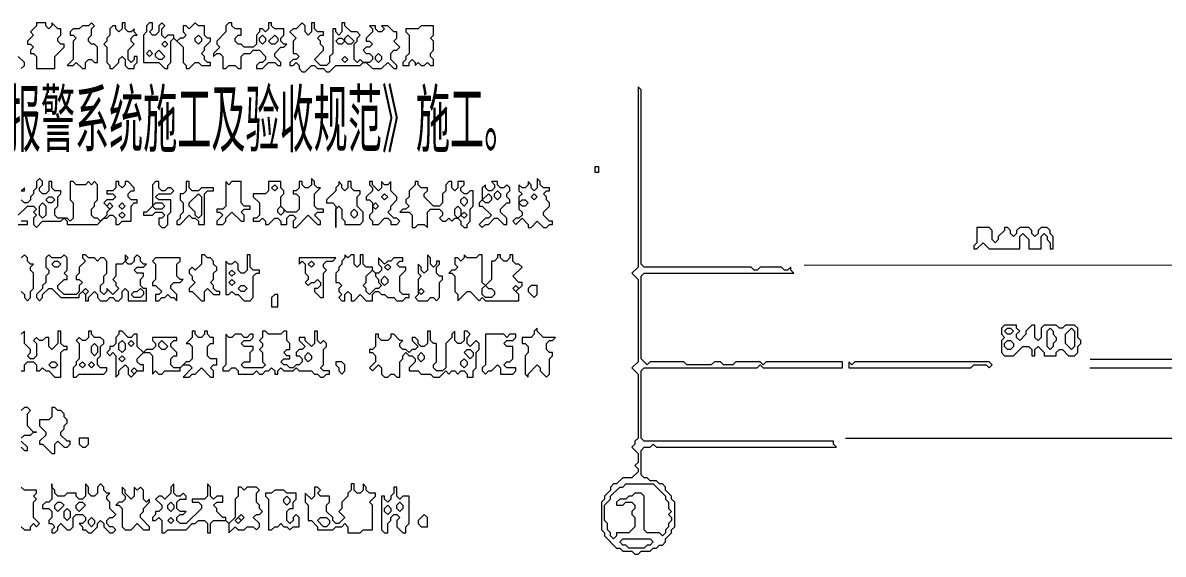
# Model space of a CAD drawing. Extents: x 12 to 2459, y 13 to 1740.
# Drawn here: x 278.5 to 652, y 308 to 482 of the extents above; entities that cross this region are included whole.
import ezdxf

# ---------------------------------------------------------------- set-up
doc = ezdxf.new("R2010")
doc.units = 0
for name, color, linetype, lineweight in [('OCR_TEXT', 6, 'Continuous', 0), ('TEXT_FALLBACK_OUTLINE', 2, 'Continuous', 0), ('TRACE_CURVE', 6, 'Continuous', 0), ('TRACE_STRAIGHT', 5, 'Continuous', 0), ('TRACE_TEXT_SYMBOL', 6, 'Continuous', 0)]:
    doc.layers.add(name, color=color, linetype=linetype, lineweight=lineweight)
doc.styles.add('wqy-unicode', font='wqy-unicode.lff')

msp = doc.modelspace()

# ---------------------------------------------------------------- linework, layer by layer
at = {"layer": 'TEXT_FALLBACK_OUTLINE', "color": 2}
for points in [[(283, 482), (283, 481), (281, 479), (282, 478), (280, 476), (280, 475), (281, 475), (282, 474), (281, 473), (281, 472), (282, 472), (283, 471), (283, 467), (289, 467), (289, 471), (292, 474), (292, 475), (291, 475), (290, 476), (290, 477), (291, 478), (291, 480), (290, 480), (288, 482), (288, 481), (287, 480), (286, 481), (286, 482)], [(301, 482), (300, 481), (298, 481), (297, 480), (295, 480), (294, 479), (294, 478), (295, 478), (296, 477), (295, 476), (295, 470), (293, 468), (295, 468), (296, 469), (298, 467), (299, 467), (299, 469), (300, 470), (301, 470), (302, 469), (303, 469), (303, 474), (302, 475), (301, 475), (300, 476), (300, 477), (301, 478), (301, 480), (302, 481)], [(311, 482), (311, 480), (310, 479), (309, 480), (309, 481), (308, 481), (307, 480), (307, 478), (306, 477), (306, 476), (305, 475), (306, 474), (306, 469), (307, 468), (307, 467), (308, 467), (310, 469), (310, 470), (311, 471), (312, 470), (312, 468), (313, 467), (315, 467), (315, 468), (316, 469), (316, 471), (315, 471), (315, 470), (314, 469), (313, 470), (313, 473), (315, 475), (314, 476), (314, 477), (315, 478), (316, 478), (315, 479), (315, 480), (314, 479), (313, 479), (312, 480), (312, 482)], [(320, 482), (319, 481), (319, 479), (318, 478), (318, 469), (323, 469), (325, 467), (326, 467), (326, 468), (327, 469), (327, 476), (328, 477), (331, 474), (331, 469), (332, 468), (332, 467), (333, 467), (335, 469), (336, 469), (337, 468), (340, 468), (340, 469), (339, 469), (338, 470), (338, 471), (337, 472), (338, 473), (338, 474), (340, 476), (340, 477), (339, 477), (338, 478), (338, 481), (336, 481), (335, 482), (333, 480), (332, 481), (331, 481), (331, 479), (332, 478), (331, 477), (330, 477), (329, 476), (328, 477), (328, 478), (326, 478), (325, 477), (324, 478), (324, 480), (325, 481), (324, 482), (323, 481), (323, 479), (322, 478), (321, 478), (320, 479), (321, 480), (321, 482)], [(409, 481), (408, 480), (404, 480), (404, 479), (405, 478), (405, 472), (404, 471), (404, 470), (403, 469), (403, 468), (405, 468), (405, 469), (406, 470), (407, 469), (407, 468), (408, 469), (409, 468), (410, 468), (411, 469), (412, 468), (413, 468), (413, 470), (412, 471), (412, 472), (413, 473), (413, 476), (412, 477), (413, 478), (413, 481)], [(324, 475), (325, 476), (326, 475), (325, 474)], [(335, 477), (336, 478), (337, 477), (337, 476), (336, 475), (335, 476)], [(356, 477), (357, 478), (358, 477), (358, 476), (357, 475), (356, 476)], [(361, 478), (362, 477), (362, 476), (361, 475), (360, 475), (359, 476)], [(381, 476), (382, 477), (383, 477), (384, 476), (383, 475), (382, 475)], [(384, 477), (385, 478), (387, 476), (386, 475), (385, 475), (384, 476)], [(319, 472), (320, 473), (321, 472), (320, 471)], [(322, 472), (323, 473), (325, 471), (324, 470), (323, 470), (322, 471)], [(383, 470), (384, 471), (385, 470), (384, 469)], [(394, 471), (395, 472), (396, 471), (396, 470), (395, 469), (394, 470)], [(466, 435), (467, 435), (467, 433), (466, 433)], [(322, 430), (321, 429), (321, 422), (319, 420), (318, 420), (318, 419), (321, 419), (322, 420), (324, 420), (325, 419), (324, 418), (323, 418), (323, 416), (324, 415), (325, 415), (326, 416), (326, 419), (327, 420), (327, 424), (323, 424), (322, 425), (323, 426), (327, 426), (328, 427), (327, 428), (326, 428), (325, 427), (324, 427), (323, 428), (323, 430)], [(332, 430), (332, 427), (331, 426), (330, 426), (330, 424), (331, 423), (331, 420), (330, 419), (330, 418), (329, 417), (329, 416), (330, 416), (333, 419), (334, 418), (335, 418), (336, 417), (336, 416), (338, 416), (338, 426), (339, 427), (341, 427), (341, 428), (337, 428), (336, 427), (334, 427), (333, 428), (333, 430)], [(345, 430), (345, 422), (344, 421), (342, 421), (342, 420), (343, 420), (344, 419), (342, 417), (342, 416), (344, 416), (345, 417), (345, 418), (347, 420), (350, 417), (351, 417), (351, 419), (350, 420), (351, 421), (353, 421), (353, 422), (351, 422), (350, 423), (350, 430), (347, 430), (346, 429)], [(373, 431), (373, 429), (372, 428), (371, 428), (370, 429), (370, 430), (369, 430), (369, 428), (368, 427), (367, 427), (367, 426), (368, 426), (369, 425), (369, 421), (368, 420), (365, 420), (363, 422), (363, 425), (364, 426), (364, 427), (363, 428), (363, 430), (359, 430), (359, 427), (358, 426), (354, 426), (354, 425), (356, 423), (356, 419), (355, 418), (354, 418), (354, 417), (356, 417), (357, 418), (358, 417), (358, 416), (359, 416), (361, 418), (362, 418), (363, 417), (363, 416), (365, 416), (365, 418), (366, 419), (367, 419), (368, 418), (367, 417), (367, 415), (368, 415), (372, 419), (375, 416), (376, 416), (376, 417), (374, 419), (375, 420), (377, 420), (377, 421), (375, 421), (374, 422), (374, 426), (376, 428), (375, 428), (374, 429), (374, 430)], [(382, 430), (382, 429), (381, 428), (381, 427), (378, 424), (378, 423), (380, 423), (381, 422), (381, 415), (381, 421), (382, 422), (383, 421), (383, 418), (384, 417), (384, 416), (389, 416), (390, 417), (390, 420), (388, 422), (388, 425), (389, 426), (389, 427), (387, 427), (386, 428), (386, 430), (385, 430), (385, 428), (384, 427), (383, 428), (383, 429)], [(392, 430), (392, 429), (393, 428), (393, 427), (391, 425), (391, 424), (392, 424), (393, 423), (393, 420), (392, 419), (392, 418), (393, 417), (393, 416), (395, 416), (397, 418), (398, 418), (399, 417), (399, 416), (401, 416), (402, 417), (401, 418), (400, 418), (398, 420), (399, 421), (399, 422), (401, 424), (401, 425), (399, 427), (399, 430), (398, 429), (397, 429), (396, 430), (396, 428), (395, 427), (393, 429), (393, 430)], [(407, 430), (407, 429), (405, 427), (405, 425), (404, 424), (404, 423), (405, 422), (404, 421), (403, 421), (402, 420), (405, 420), (406, 419), (406, 415), (407, 415), (408, 416), (410, 416), (411, 415), (411, 420), (412, 421), (415, 421), (416, 420), (416, 419), (415, 418), (416, 417), (417, 417), (418, 418), (419, 417), (420, 418), (421, 418), (422, 417), (422, 416), (423, 415), (424, 415), (424, 416), (425, 417), (425, 421), (426, 422), (426, 427), (425, 427), (424, 426), (423, 426), (422, 427), (422, 428), (423, 429), (423, 430), (421, 430), (421, 428), (420, 427), (419, 428), (419, 430), (418, 430), (417, 429), (417, 427), (416, 426), (416, 423), (415, 422), (413, 422), (410, 425), (410, 426), (411, 427), (411, 428), (409, 428), (408, 429), (408, 430)], [(432, 430), (433, 429), (433, 428), (432, 427), (431, 427), (430, 428), (430, 429), (429, 428), (429, 424), (428, 423), (428, 422), (429, 422), (432, 419), (431, 418), (430, 418), (428, 416), (429, 415), (430, 416), (431, 416), (433, 418), (434, 418), (436, 416), (437, 416), (437, 418), (435, 420), (435, 421), (437, 423), (438, 423), (438, 424), (437, 425), (437, 426), (438, 427), (438, 428), (437, 429), (436, 428), (435, 428), (434, 429), (434, 430)], [(447, 431), (447, 428), (446, 427), (445, 428), (445, 429), (444, 430), (444, 429), (443, 428), (442, 428), (441, 429), (441, 427), (442, 426), (441, 425), (441, 421), (442, 420), (442, 419), (441, 418), (440, 418), (439, 417), (440, 416), (442, 418), (444, 416), (444, 415), (445, 415), (447, 417), (449, 415), (450, 415), (451, 416), (452, 416), (452, 417), (451, 417), (449, 419), (449, 420), (451, 422), (451, 423), (450, 424), (450, 425), (449, 426), (450, 427), (451, 427), (451, 428), (449, 428), (448, 429), (448, 430)], [(336, 426), (337, 425), (337, 419), (336, 418), (335, 419), (335, 420), (333, 422), (333, 423)], [(360, 428), (361, 429), (362, 428), (361, 427)], [(396, 425), (397, 426), (398, 425), (397, 424)], [(431, 426), (432, 425), (432, 424), (431, 423), (430, 423), (429, 424)], [(433, 426), (434, 427), (435, 426), (435, 425), (434, 424), (433, 425)], [(445, 425), (446, 426), (447, 425), (446, 424)], [(284, 422), (285, 423), (286, 422), (286, 419), (285, 418), (284, 419)], [(286, 424), (287, 425), (288, 425), (289, 424), (288, 423), (287, 423)], [(306, 422), (307, 423), (308, 422), (307, 421)], [(310, 422), (311, 423), (312, 422), (311, 421)], [(321, 422), (322, 423), (324, 423), (325, 422), (324, 421), (322, 421)], [(393, 422), (394, 423), (395, 422), (394, 421)], [(422, 424), (423, 425), (424, 424), (424, 423), (423, 422), (422, 423)], [(441, 423), (442, 424), (443, 424), (444, 423), (443, 422), (442, 422)], [(310, 419), (311, 420), (312, 419), (311, 418)], [(362, 421), (363, 422), (364, 421), (364, 420), (363, 419), (362, 420)], [(386, 420), (387, 421), (388, 420), (388, 419), (387, 418), (386, 419)], [(420, 421), (421, 422), (422, 421), (422, 419), (421, 418), (420, 419)], [(422, 419), (423, 420), (424, 419), (423, 418)], [(591, 415), (591, 410), (590, 409), (590, 408), (591, 408), (593, 410), (595, 408), (605, 408), (605, 412), (606, 413), (608, 411), (608, 408), (612, 408), (612, 412), (613, 413), (614, 412), (614, 411), (615, 410), (615, 408), (616, 408), (616, 412), (615, 413), (615, 414), (614, 415), (612, 415), (611, 414), (611, 413), (610, 412), (609, 413), (609, 414), (608, 415), (605, 415), (604, 414), (604, 413), (603, 412), (602, 413), (602, 414), (601, 415), (600, 415), (600, 414), (598, 412), (598, 411), (597, 410), (596, 411), (596, 414), (595, 415)], [(288, 403), (289, 404), (290, 404), (291, 403), (290, 402), (289, 402)], [(322, 405), (321, 404), (322, 403), (322, 398), (321, 397), (321, 396), (322, 396), (324, 394), (323, 393), (322, 393), (322, 391), (323, 391), (324, 392), (325, 392), (326, 393), (327, 392), (328, 392), (329, 391), (329, 393), (327, 395), (327, 396), (328, 397), (330, 397), (331, 398), (330, 398), (329, 399), (329, 403), (330, 404), (330, 405)], [(337, 406), (337, 403), (335, 401), (334, 402), (333, 401), (333, 400), (334, 399), (334, 398), (335, 397), (333, 395), (333, 394), (334, 394), (337, 391), (338, 391), (338, 394), (339, 395), (341, 393), (343, 393), (343, 394), (342, 394), (341, 395), (341, 396), (340, 397), (341, 398), (341, 400), (342, 401), (342, 402), (341, 403), (341, 404), (340, 405), (339, 405), (338, 406)], [(352, 406), (352, 401), (351, 400), (350, 400), (349, 401), (349, 403), (348, 404), (347, 403), (346, 403), (345, 404), (345, 393), (346, 393), (347, 394), (348, 393), (349, 393), (351, 391), (353, 391), (354, 392), (354, 399), (355, 400), (356, 400), (356, 401), (354, 401), (353, 402), (353, 406)], [(369, 405), (369, 403), (370, 404), (371, 403), (371, 400), (372, 399), (372, 398), (371, 397), (372, 396), (373, 397), (374, 397), (375, 398), (376, 397), (376, 396), (375, 395), (374, 395), (374, 394), (376, 392), (377, 392), (377, 400), (378, 401), (377, 402), (377, 403), (378, 404), (380, 404), (381, 405)], [(372, 403), (373, 404), (374, 403), (373, 402)], [(411, 406), (411, 401), (410, 400), (409, 401), (409, 402), (408, 403), (408, 400), (409, 399), (408, 398), (408, 393), (407, 392), (408, 391), (411, 391), (412, 392), (413, 392), (414, 391), (415, 392), (415, 397), (416, 398), (416, 399), (415, 399), (414, 400), (414, 402), (415, 403), (415, 404), (414, 404), (414, 403), (413, 402), (412, 403), (412, 405)], [(423, 406), (423, 405), (422, 404), (421, 405), (420, 405), (420, 403), (421, 402), (420, 401), (419, 401), (418, 400), (419, 400), (420, 399), (420, 394), (421, 393), (421, 391), (424, 394), (425, 394), (428, 391), (429, 392), (430, 391), (441, 391), (441, 393), (440, 394), (442, 396), (442, 397), (441, 397), (439, 399), (442, 402), (441, 403), (440, 403), (439, 404), (439, 406), (438, 406), (438, 405), (437, 404), (436, 404), (435, 405), (435, 406), (434, 406), (434, 405), (433, 404), (432, 404), (432, 398), (430, 396), (429, 397), (429, 406), (428, 406), (427, 405), (424, 405)], [(346, 400), (347, 401), (348, 400), (347, 399)], [(393, 401), (394, 400), (394, 399), (395, 398), (395, 397), (396, 396), (395, 395), (394, 395), (392, 393), (391, 394), (391, 395), (390, 396), (391, 397), (391, 399)], [(397, 402), (398, 403), (399, 402), (398, 401)], [(346, 397), (347, 398), (348, 397), (347, 396)], [(349, 395), (350, 396), (351, 396), (352, 395), (351, 394), (350, 394)], [(396, 398), (397, 399), (398, 398), (398, 397), (397, 396), (396, 397)], [(429, 395), (430, 396), (431, 395), (432, 395), (433, 394), (433, 393), (432, 392), (430, 392), (429, 393)], [(439, 395), (440, 396), (441, 395), (440, 394)], [(445, 396), (444, 395), (444, 394), (446, 392), (447, 393), (447, 396)], [(298, 394), (299, 395), (300, 394), (299, 393)], [(316, 394), (317, 395), (318, 394), (318, 393), (317, 392), (315, 392), (314, 393), (315, 394)], [(361, 393), (360, 392), (360, 389), (362, 389), (362, 393)], [(408, 394), (409, 395), (410, 394), (409, 393)], [(300, 381), (300, 379), (299, 378), (298, 378), (297, 379), (296, 378), (297, 377), (297, 372), (296, 371), (296, 370), (295, 369), (295, 366), (296, 366), (297, 367), (305, 367), (306, 368), (306, 369), (304, 369), (303, 370), (303, 372), (304, 373), (304, 376), (305, 377), (305, 378), (304, 379), (302, 379), (301, 380), (301, 381)], [(447, 382), (446, 381), (446, 380), (445, 379), (442, 379), (442, 377), (443, 377), (444, 376), (444, 374), (443, 373), (443, 367), (444, 366), (444, 367), (447, 370), (448, 369), (448, 368), (450, 366), (451, 367), (451, 372), (452, 373), (452, 374), (451, 374), (450, 375), (450, 377), (451, 378), (452, 378), (453, 379), (449, 379), (447, 381)], [(600, 383), (599, 382), (599, 380), (600, 379), (599, 378), (599, 374), (600, 373), (603, 373), (606, 376), (608, 376), (609, 375), (609, 373), (610, 373), (610, 375), (611, 376), (613, 374), (613, 373), (617, 373), (617, 374), (618, 375), (619, 375), (621, 373), (623, 373), (624, 374), (624, 376), (625, 377), (625, 378), (624, 379), (624, 382), (623, 383), (620, 383), (619, 382), (618, 382), (617, 383), (613, 383), (612, 382), (612, 379), (611, 378), (610, 379), (610, 383), (609, 383), (607, 381), (607, 380), (605, 378), (604, 379), (604, 380), (605, 381), (604, 382), (604, 383)], [(600, 381), (601, 382), (602, 382), (603, 381), (602, 380), (601, 380)], [(614, 381), (615, 382), (616, 381), (616, 380), (617, 379), (617, 378), (616, 377), (616, 376), (615, 375), (614, 376)], [(622, 382), (623, 381), (623, 376), (622, 375), (620, 377), (620, 380)], [(310, 377), (311, 378), (312, 377), (312, 375), (311, 374), (310, 375)], [(313, 377), (314, 378), (315, 377), (314, 376)], [(323, 377), (324, 378), (326, 376), (325, 375), (324, 375), (323, 376)], [(430, 380), (430, 370), (429, 369), (429, 368), (430, 367), (431, 368), (432, 368), (434, 370), (435, 369), (435, 367), (439, 367), (440, 368), (440, 369), (437, 369), (436, 370), (437, 371), (438, 371), (439, 372), (439, 376), (437, 376), (436, 377), (437, 378), (439, 378), (440, 379), (440, 380), (438, 380), (437, 379), (436, 380)], [(600, 377), (601, 378), (602, 378), (603, 377), (603, 376), (602, 375), (601, 375), (600, 376)], [(301, 376), (302, 377), (303, 376), (303, 374), (302, 373), (301, 374)], [(371, 373), (372, 374), (373, 373), (373, 372), (372, 371), (371, 372)], [(408, 373), (409, 374), (410, 373), (410, 372), (409, 371), (408, 372)], [(423, 374), (424, 375), (425, 375), (426, 374), (426, 373), (425, 372)], [(287, 370), (288, 371), (289, 371), (290, 370), (289, 369), (288, 369)], [(297, 370), (298, 371), (299, 370), (298, 369)], [(300, 370), (301, 371), (302, 370), (301, 369)], [(310, 372), (311, 373), (312, 372), (311, 371)], [(381, 371), (381, 370), (382, 369), (382, 368), (383, 367), (384, 368), (384, 370), (383, 371)], [(422, 371), (423, 372), (424, 371), (424, 370), (423, 369), (422, 370)], [(314, 368), (315, 369), (316, 368), (315, 367)], [(288, 356), (288, 353), (287, 352), (284, 352), (284, 350), (286, 348), (286, 347), (284, 345), (284, 344), (285, 344), (288, 341), (289, 341), (289, 344), (290, 345), (292, 343), (293, 343), (294, 344), (294, 345), (293, 345), (291, 347), (291, 348), (292, 349), (292, 350), (293, 351), (293, 352), (292, 353), (292, 354), (291, 355), (290, 355), (289, 356)], [(297, 346), (297, 344), (298, 343), (299, 343), (300, 344), (300, 346)], [(311, 330), (311, 328), (312, 327), (312, 326), (311, 325), (310, 325), (309, 324), (310, 324), (311, 323), (311, 317), (312, 316), (314, 316), (316, 318), (318, 316), (320, 316), (320, 317), (317, 320), (317, 321), (318, 322), (318, 323), (320, 325), (320, 326), (319, 325), (318, 326), (318, 329), (317, 330), (316, 329), (315, 330), (315, 327), (314, 326), (312, 328), (312, 329)], [(361, 329), (360, 328), (358, 328), (358, 327), (359, 326), (359, 316), (360, 316), (361, 317), (362, 317), (363, 318), (364, 317), (365, 317), (366, 316), (367, 317), (369, 317), (369, 320), (368, 321), (367, 320), (367, 319), (366, 318), (365, 319), (365, 322), (366, 323), (367, 323), (367, 325), (368, 326), (368, 328), (365, 328), (364, 329)], [(386, 331), (386, 329), (385, 328), (385, 327), (383, 325), (383, 323), (382, 322), (384, 320), (382, 318), (381, 318), (380, 319), (380, 320), (378, 322), (378, 324), (379, 325), (379, 327), (376, 327), (375, 328), (376, 329), (375, 330), (374, 330), (374, 327), (373, 326), (371, 328), (371, 325), (372, 324), (372, 319), (373, 319), (375, 317), (375, 316), (380, 316), (381, 317), (383, 317), (384, 318), (385, 317), (385, 315), (389, 315), (390, 316), (393, 316), (393, 324), (392, 325), (394, 327), (394, 328), (392, 328), (391, 329), (391, 330), (390, 331), (390, 329), (389, 328), (388, 328), (387, 329), (387, 331)], [(400, 330), (400, 328), (399, 327), (399, 326), (398, 325), (397, 326), (397, 327), (396, 327), (396, 316), (397, 315), (398, 315), (398, 318), (399, 319), (399, 320), (400, 321), (401, 321), (402, 320), (401, 319), (401, 317), (403, 315), (404, 315), (404, 317), (405, 318), (405, 327), (403, 327), (402, 326), (401, 327), (401, 330)], [(289, 324), (290, 325), (291, 325), (292, 324), (290, 322), (289, 323)], [(296, 324), (297, 325), (298, 325), (299, 324), (297, 322), (296, 323)], [(326, 324), (327, 325), (328, 324), (328, 323), (327, 322), (326, 323)], [(364, 326), (365, 327), (366, 326), (366, 325), (365, 324), (364, 325)], [(401, 324), (402, 325), (403, 324), (403, 323), (402, 322), (401, 323)], [(292, 322), (293, 323), (294, 322), (294, 320), (293, 319), (292, 320)], [(397, 323), (398, 324), (399, 323), (399, 322), (398, 321), (397, 322)], [(300, 319), (301, 320), (302, 319), (302, 318), (301, 317), (300, 318)], [(326, 319), (327, 320), (328, 319), (327, 318)], [(348, 319), (349, 320), (350, 319), (349, 318)], [(349, 320), (350, 321), (351, 320), (350, 319)], [(375, 319), (376, 320), (378, 320), (379, 319), (379, 318), (378, 317), (377, 317)], [(410, 321), (408, 319), (408, 318), (409, 317), (411, 317), (411, 320)]]:
    msp.add_lwpolyline(points, close=True, dxfattribs=at)
for points in [[(346, 482), (345, 481), (345, 479), (342, 476), (342, 475), (343, 474), (341, 472), (341, 471), (342, 472), (343, 472), (344, 471), (344, 467), (345, 467), (346, 468), (348, 468), (349, 467), (350, 467), (350, 471), (351, 472), (353, 472), (354, 473), (356, 473), (358, 471), (358, 470), (357, 469), (356, 469), (355, 468), (355, 467), (357, 467), (359, 469), (361, 469), (362, 468), (363, 468), (363, 469), (361, 471), (361, 472), (363, 474), (364, 474), (365, 475), (364, 475), (363, 476), (363, 477), (364, 478), (364, 480), (361, 480), (360, 481), (360, 482), (359, 482), (359, 480), (358, 479), (357, 480), (356, 480), (356, 479), (355, 478), (355, 475), (354, 474), (351, 474), (350, 475), (349, 475), (348, 476), (348, 477), (349, 478), (350, 478), (350, 480)], [(350, 480), (348, 480), (347, 481), (347, 482), (346, 482)], [(370, 482), (368, 480), (367, 480), (366, 479), (368, 477), (367, 476), (367, 472), (368, 472), (369, 471), (368, 470), (367, 470), (366, 469), (366, 468), (367, 468), (368, 469), (369, 468), (369, 467), (370, 466), (371, 466), (373, 468), (374, 468), (375, 467), (377, 467), (378, 466), (379, 466), (381, 468), (389, 468), (390, 469), (391, 469), (393, 467), (396, 467), (398, 469), (400, 467), (401, 467), (401, 468), (399, 470), (399, 472), (400, 473), (401, 473), (402, 474), (400, 476), (401, 477), (401, 479), (400, 479), (398, 481), (396, 481), (397, 480), (396, 479), (395, 479), (394, 480), (394, 481), (392, 481), (393, 480), (393, 479), (391, 477), (391, 476), (392, 476), (393, 475), (392, 474), (391, 474), (390, 473), (391, 472), (392, 472), (393, 471)], [(393, 471), (393, 470), (392, 469), (390, 469), (389, 470), (388, 469), (387, 470), (387, 475), (388, 476), (388, 477), (389, 478), (388, 479), (386, 479), (384, 481), (384, 482), (383, 482), (383, 479), (382, 478), (381, 479), (381, 480), (380, 480), (380, 472), (379, 471), (379, 469), (378, 468), (376, 468), (374, 470), (377, 473), (377, 474), (376, 475), (376, 476), (375, 477), (376, 478), (377, 478), (377, 479), (375, 479), (374, 480), (374, 482), (373, 482), (373, 479), (372, 478), (371, 479), (371, 481), (370, 482)], [(278, 467), (279, 468), (279, 469), (277, 471)], [(284, 431), (283, 430), (283, 428), (282, 427), (282, 426), (281, 425), (281, 424), (280, 423), (279, 423), (278, 424)], [(283, 415), (285, 417), (291, 417), (292, 418), (293, 417), (293, 416), (303, 416), (305, 418), (306, 418), (307, 419), (308, 419), (309, 418), (309, 416), (310, 416), (311, 417), (314, 417), (314, 422), (315, 423), (316, 423), (316, 424), (314, 424), (313, 425), (313, 426), (314, 427), (315, 427), (315, 428), (313, 430), (312, 430), (312, 429), (311, 428), (310, 429), (310, 430), (309, 430), (309, 428), (308, 427), (306, 427), (306, 426), (308, 426), (309, 425), (308, 424), (306, 424), (305, 423), (307, 421), (306, 420), (306, 419), (304, 417), (303, 418), (302, 418), (301, 419), (301, 421), (302, 422), (302, 423), (303, 424), (303, 429), (302, 430), (301, 429), (300, 430), (299, 429), (296, 429), (295, 430), (294, 430), (294, 424), (295, 423), (295, 418)], [(295, 418), (294, 417), (293, 418), (290, 418), (289, 419), (289, 421), (290, 422), (290, 425), (291, 426), (291, 427), (289, 427), (288, 428), (288, 430), (287, 430), (287, 427), (286, 426), (285, 426), (284, 427), (284, 428), (285, 429), (285, 430), (284, 431)], [(278, 427), (279, 427), (279, 428), (278, 427)], [(277, 419), (280, 422), (282, 422), (283, 421), (282, 420), (283, 419), (282, 418), (282, 416), (283, 415)], [(277, 416), (280, 416), (280, 417), (278, 417)], [(278, 394), (279, 393), (279, 392), (280, 391), (281, 392), (281, 394), (282, 395), (282, 400), (281, 401), (281, 402), (282, 403), (281, 403), (280, 404), (280, 405), (279, 406), (278, 405)], [(287, 406), (286, 405), (286, 402), (287, 401), (287, 400), (286, 399), (286, 397), (285, 396), (285, 395), (283, 393), (283, 392), (284, 391), (285, 392), (285, 393), (287, 395), (288, 395), (291, 392), (297, 392), (297, 393), (298, 394), (299, 393), (299, 391), (300, 391), (300, 392), (302, 394), (303, 393), (303, 392), (304, 391), (306, 391), (307, 392), (308, 392), (309, 391), (310, 391), (311, 392), (311, 394), (312, 395), (313, 394), (313, 391), (319, 391), (319, 395), (318, 395), (317, 396), (317, 398), (318, 399), (318, 400), (316, 400), (315, 401), (316, 402), (318, 402), (319, 403), (318, 403), (317, 404), (317, 405), (316, 406), (315, 405), (315, 404), (314, 403), (313, 403), (312, 404), (313, 405), (312, 406), (312, 404), (311, 403), (309, 403)], [(309, 403), (309, 399), (308, 398), (309, 397), (309, 396), (310, 395), (308, 393), (306, 395), (306, 394), (305, 393), (304, 394), (304, 396), (305, 397), (305, 399), (306, 400), (306, 404), (305, 405), (304, 405), (303, 404), (302, 405), (300, 405), (299, 406), (298, 406), (298, 405), (299, 404), (297, 402), (297, 400), (296, 399), (296, 398), (297, 398), (298, 397), (297, 396), (297, 394), (296, 393), (292, 393), (290, 395), (290, 396), (292, 398), (293, 398), (293, 399), (292, 400), (293, 401), (293, 405), (292, 406), (291, 405), (288, 405), (287, 406)], [(384, 406), (384, 405), (383, 404), (383, 403), (382, 402), (382, 401), (381, 400), (381, 397), (382, 397), (383, 396), (382, 395), (382, 394), (383, 393), (382, 392), (383, 391), (384, 391), (384, 393), (385, 394), (386, 393), (386, 391), (387, 391), (389, 393), (391, 391), (393, 391), (393, 393), (394, 394), (395, 394), (396, 393), (397, 393), (398, 392), (400, 392), (401, 391), (403, 391), (404, 392), (405, 392), (405, 393), (403, 393), (402, 394), (402, 399), (404, 401), (404, 402), (402, 402), (401, 403), (402, 404), (403, 404), (403, 405), (400, 405), (399, 404), (398, 404), (397, 403), (395, 405), (395, 403), (396, 402), (396, 401), (395, 400), (394, 400), (393, 401), (393, 402), (391, 402), (390, 403), (390, 406), (389, 406), (389, 403), (388, 402)], [(388, 402), (387, 403), (387, 406), (386, 406), (385, 405), (384, 406)], [(282, 371), (283, 370), (283, 368), (284, 368), (285, 369), (286, 368), (287, 368), (289, 366), (291, 366), (291, 374), (292, 375), (293, 375), (293, 376), (292, 376), (291, 377), (291, 381), (290, 381), (290, 377), (288, 375), (287, 376), (287, 379), (286, 379), (285, 378), (284, 378), (283, 379), (282, 378), (283, 377), (283, 373), (282, 372), (281, 372), (280, 373), (281, 374), (281, 375), (279, 377), (279, 381), (278, 380)], [(310, 381), (310, 380), (309, 379), (309, 377), (308, 376), (307, 376), (307, 375), (306, 374), (307, 373), (308, 374), (309, 373), (309, 366), (310, 367), (310, 368), (312, 370), (313, 369), (313, 367), (314, 366), (316, 368), (318, 368), (318, 370), (317, 370), (316, 371), (316, 372), (318, 374), (320, 374), (321, 373), (321, 367), (322, 368), (323, 367), (324, 367), (325, 368), (330, 368), (330, 369), (331, 370), (333, 370), (334, 369), (331, 366), (333, 366), (334, 367), (335, 367), (337, 369), (340, 366), (341, 366), (341, 368), (340, 369), (341, 370), (342, 370), (342, 372), (340, 372), (339, 373), (339, 376), (340, 377), (341, 377), (341, 379), (340, 379), (339, 380), (339, 381), (338, 381), (338, 380), (337, 379), (336, 379), (335, 380), (335, 381)], [(335, 381), (334, 381), (334, 379), (332, 377), (333, 377), (334, 376), (334, 372), (333, 371), (332, 371), (330, 369), (328, 369), (327, 370), (327, 372), (328, 373), (329, 373), (329, 374), (327, 376), (327, 377), (328, 378), (329, 378), (329, 379), (321, 379), (321, 378), (322, 377), (322, 376), (321, 375), (319, 375), (318, 374), (316, 376), (316, 380), (315, 380), (314, 379), (313, 379), (311, 381), (310, 381)], [(357, 381), (357, 379), (356, 378), (357, 377), (357, 376), (356, 375), (357, 374), (357, 371), (358, 370), (357, 369), (351, 369), (350, 370), (351, 371), (353, 371), (353, 374), (354, 375), (354, 376), (351, 376), (350, 377), (351, 378), (353, 378), (354, 379), (354, 380), (353, 380), (352, 379), (351, 379), (350, 380), (348, 380), (347, 379), (346, 379), (345, 380), (345, 370), (344, 369), (344, 368), (346, 368), (347, 369), (348, 369), (349, 368), (349, 367), (354, 367), (355, 368), (356, 367), (357, 367), (358, 368), (359, 368), (360, 369), (361, 368), (361, 367), (362, 367), (362, 368), (363, 369), (364, 368), (367, 368), (368, 369), (369, 368), (373, 368), (374, 367), (375, 367), (376, 366), (377, 366), (378, 367), (379, 367), (379, 368), (377, 368)], [(377, 368), (376, 369), (377, 370), (377, 375), (378, 376), (378, 377), (377, 378), (376, 377), (375, 378), (375, 381), (374, 381), (374, 377), (373, 376), (371, 378), (371, 379), (369, 379), (369, 378), (371, 376), (370, 375), (369, 375), (368, 374), (368, 373), (369, 373), (370, 372), (370, 371), (369, 370), (368, 370), (367, 369), (366, 369), (365, 370), (364, 370), (363, 371), (364, 372), (366, 372), (366, 373), (365, 373), (364, 374), (365, 375), (366, 375), (366, 377), (365, 378), (365, 381), (364, 381), (363, 380), (359, 380), (358, 381), (357, 381)], [(411, 381), (411, 377), (410, 376), (409, 376), (408, 377), (408, 378), (407, 379), (406, 379), (406, 378), (408, 376), (407, 375), (406, 375), (405, 374), (404, 375), (403, 375), (402, 376), (402, 377), (403, 378), (402, 378), (400, 380), (399, 380), (399, 379), (398, 378), (396, 378), (395, 379), (395, 380), (394, 380), (394, 376), (393, 375), (392, 375), (392, 374), (393, 374), (394, 373), (394, 371), (392, 369), (393, 368), (395, 370), (396, 369), (396, 367), (397, 366), (398, 366), (399, 367), (400, 367), (401, 366), (402, 366), (402, 371), (403, 372), (403, 373), (404, 374), (405, 373), (406, 373), (407, 372), (407, 371), (405, 369), (405, 368), (408, 368), (409, 367), (412, 367), (413, 366), (415, 366), (417, 368), (418, 367), (419, 368), (420, 368)], [(420, 368), (421, 367), (422, 368), (423, 368), (424, 367), (424, 366), (426, 366), (426, 368), (427, 369), (427, 374), (428, 375), (428, 377), (427, 378), (425, 376), (424, 377), (424, 379), (425, 380), (424, 381), (423, 381), (423, 378), (422, 377), (421, 377), (420, 378), (420, 381), (419, 380), (419, 379), (417, 377), (417, 369), (416, 368), (414, 368), (413, 369), (413, 370), (414, 371), (414, 377), (413, 377), (412, 378), (412, 381), (411, 381)], [(278, 368), (279, 368), (279, 370), (280, 371), (282, 371)], [(278, 346), (279, 347), (281, 347), (282, 348), (283, 348), (282, 348), (280, 350), (280, 354), (281, 355), (280, 356), (279, 356), (278, 355)], [(278, 343), (279, 342), (280, 342), (280, 343), (278, 345)], [(278, 317), (279, 316), (281, 316), (281, 317), (282, 318), (283, 317), (284, 318), (282, 320), (282, 325), (283, 326), (282, 327), (283, 328), (283, 329), (279, 329), (278, 330)], [(288, 331), (288, 326), (287, 325), (286, 325), (285, 324), (285, 323), (287, 323), (288, 322), (288, 320), (287, 319), (287, 318), (288, 318), (289, 317), (288, 316), (288, 315), (289, 315), (290, 316), (290, 317), (291, 318), (293, 316), (294, 316), (295, 317), (295, 320), (296, 321), (298, 321), (299, 320), (299, 319), (298, 318), (297, 318), (298, 317), (298, 316), (299, 316), (300, 315), (301, 315), (303, 317), (303, 318), (304, 319), (305, 318), (305, 317), (307, 315), (308, 315), (309, 316), (308, 317), (307, 317), (306, 318), (306, 319), (307, 320), (308, 320), (309, 321), (307, 323), (307, 325), (306, 326), (306, 327), (307, 328), (306, 328), (305, 329), (305, 330), (304, 331), (303, 330), (303, 328), (302, 327), (301, 327), (300, 328), (300, 330)], [(300, 330), (299, 331), (299, 327), (298, 326), (297, 326), (296, 327), (296, 328), (293, 328), (292, 327), (290, 327), (289, 328), (289, 329), (288, 330), (288, 331)], [(328, 331), (327, 330), (327, 328), (325, 326), (324, 327), (323, 327), (322, 326), (324, 324), (324, 323), (323, 322), (322, 322), (322, 321), (321, 320), (321, 319), (322, 319), (323, 320), (324, 319), (324, 315), (325, 315), (326, 316), (332, 316), (334, 318), (335, 318), (336, 319), (338, 319), (339, 318), (339, 315), (340, 315), (340, 318), (341, 319), (345, 319), (346, 318), (346, 315), (348, 317), (349, 316), (351, 316), (352, 317), (354, 317), (355, 316), (356, 317), (356, 318), (354, 320), (355, 321), (356, 321), (357, 322), (356, 323), (356, 324), (355, 325), (355, 328), (356, 329), (355, 330), (352, 330), (351, 329), (350, 330), (349, 330), (349, 327), (348, 326), (348, 320), (346, 318), (345, 319), (345, 320), (344, 320), (342, 322), (342, 323)], [(342, 323), (341, 324), (342, 325), (344, 325), (344, 327), (342, 327), (341, 326), (340, 327), (340, 330), (339, 331), (339, 327), (338, 326), (334, 326), (334, 325), (336, 325), (337, 324), (337, 323), (332, 318), (330, 318), (329, 319), (329, 320), (330, 321), (331, 321), (332, 322), (330, 322), (329, 323), (329, 325), (330, 326), (332, 326), (332, 327), (331, 328), (330, 327), (329, 327), (328, 328), (328, 331)]]:
    msp.add_lwpolyline(points, dxfattribs=at)
at = {"layer": 'TRACE_CURVE', "color": 6}
for points in [[(480, 461), (480, 402), (478, 400), (480, 398), (480, 371), (478, 369), (480, 367), (480, 346), (479, 345), (479, 344), (478, 343), (480, 341), (480, 338), (479, 337), (480, 336), (480, 335), (478, 333), (475, 333), (473, 331), (472, 331), (471, 330), (471, 329), (469, 327), (469, 326), (468, 325), (468, 316), (469, 315), (469, 314), (473, 310), (474, 310), (475, 309), (478, 309), (479, 308), (480, 308), (481, 309), (484, 309), (485, 310), (486, 310), (487, 311), (488, 311), (489, 312), (489, 313), (491, 315), (491, 316), (492, 317), (492, 325), (491, 326), (491, 327), (489, 329), (489, 330), (488, 331), (487, 331), (486, 332), (484, 332), (483, 333), (482, 333), (481, 334), (481, 342), (482, 343), (484, 343), (485, 344), (486, 343), (545, 343), (544, 344)], [(544, 344), (544, 345), (482, 345), (481, 346), (481, 368), (482, 369), (519, 369), (520, 370), (521, 369), (547, 369), (547, 371), (522, 371), (521, 370), (520, 371), (512, 371), (511, 370), (508, 370), (507, 371), (505, 371), (504, 370), (496, 370), (495, 371), (484, 371), (483, 370), (481, 372), (481, 399), (482, 400), (531, 400), (530, 401), (530, 402), (529, 401), (528, 401), (527, 402), (520, 402), (519, 401), (518, 401), (517, 402), (482, 402), (481, 403), (481, 460), (480, 461)]]:
    msp.add_lwpolyline(points, dxfattribs=at)
for points in [[(475, 330), (476, 331), (485, 331), (489, 327), (489, 326), (490, 325), (490, 323), (491, 322), (490, 321), (491, 320), (491, 319), (490, 318), (490, 317), (489, 316), (489, 315), (488, 314), (487, 315), (483, 315), (482, 316), (482, 327), (481, 328), (479, 328), (478, 327), (477, 327), (476, 326), (474, 326), (473, 325), (473, 324), (475, 324), (476, 325), (478, 325), (479, 324), (479, 323), (478, 322), (478, 321), (479, 320), (479, 317), (477, 315), (473, 315), (473, 314), (472, 313), (471, 314), (471, 315), (470, 316), (470, 318), (469, 319), (469, 324), (471, 326), (471, 327), (474, 330)], [(474, 312), (475, 313), (484, 313), (485, 312), (484, 311), (483, 311), (482, 310), (477, 310), (476, 311), (475, 311)]]:
    msp.add_lwpolyline(points, close=True, dxfattribs=at)
at = {"layer": 'TRACE_STRAIGHT', "color": 5}
for p, q in [((534.37, 402.68), (721.87, 402.75)), ((628.13, 371.82), (721.87, 371.84)), ((628, 369), (676, 369)), ((548, 346), (722, 346))]:
    msp.add_line(p, q, dxfattribs=at)
at = {"layer": 'TRACE_TEXT_SYMBOL', "color": 6}
msp.add_lwpolyline([(549, 371), (549, 369), (589, 369), (590, 370), (594, 370), (595, 369), (596, 370), (595, 371), (551, 371), (550, 370)], close=True, dxfattribs=at)

# ---------------------------------------------------------------- texts
at = {"layer": 'OCR_TEXT', "color": 6, "style": 'wqy-unicode', "width": 0.456334}
msp.add_text('《火灾自动报警系统施工及验收规范》施工。', height=17.94, dxfattribs=at).set_placement((217.43, 441.61))

doc.saveas('drawing.dxf')
